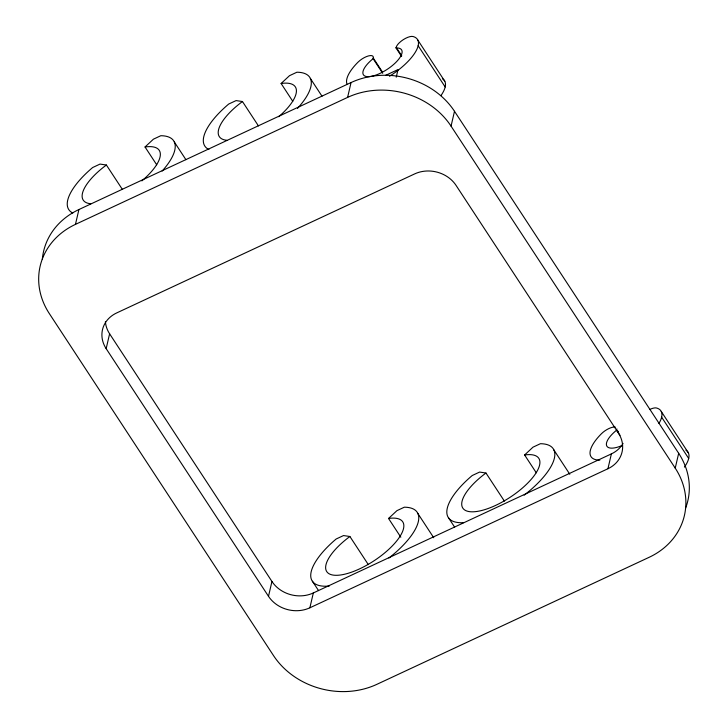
<?xml version="1.0" encoding="UTF-8"?>
<svg xmlns="http://www.w3.org/2000/svg" width="728" height="728" viewBox="0 0 728 728"><rect width="100%" height="100%" fill="white"/><g stroke="black" fill="none" stroke-linecap="round" stroke-linejoin="round"><path stroke-width="1.09" d="M678.678 453.289L675.229 468.131A75.94 65.702 13.1 0 1 649.085 557.33L376.949 684.302A75.94 65.702 13.1 0 1 273.501 655.573L49.322 313.568A75.94 65.702 13.1 0 1 75.466 224.37L78.915 209.537L351.051 82.555A75.94 65.702 13.1 0 1 454.5 111.293L678.678 453.289A75.94 65.702 13.1 0 1 685.585 508.135M106.161 348.648A30.376 26.281 13.1 0 1 116.617 312.967L414.669 173.901A30.376 26.281 13.1 0 1 456.056 185.394L618.39 433.051A30.376 26.281 13.1 0 1 607.935 468.732L309.873 607.798A30.376 26.281 13.1 0 1 268.495 596.305L106.161 348.648L109.61 333.815A30.376 26.281 13.1 0 1 105.405 321.63M75.466 224.37L347.602 97.397L351.051 82.555M389.471 76.276A41.769 15.516 -33.2 0 0 413.049 36.518A10.629 3.949 -33.2 0 0 403.348 39.621A10.629 3.949 -33.2 0 0 396.196 47.32L396.041 47.984A22.786 8.463 -33.2 0 1 395.195 63.036A22.786 8.463 -33.2 0 1 366.321 76.504A22.786 8.463 -33.2 0 1 373.118 58.677L373.273 58.022A10.629 3.949 -33.2 0 0 368.395 55.938A10.629 3.949 -33.2 0 0 357.958 62.226A41.769 15.516 -33.2 0 0 346.919 83.92M268.495 596.305L271.944 581.463L109.61 333.815M396.25 77.168L398.025 69.57L385.704 75.312M309.873 607.798L313.331 592.956L611.384 453.89A30.376 26.281 13.1 0 0 623.05 443.425M675.229 468.131L451.051 126.126L454.5 111.293M621.667 445.7A22.786 8.463 -33.2 0 1 606.57 445.509A22.786 8.463 -33.2 0 1 616.625 430.157L616.78 429.502A10.629 3.949 -33.2 0 0 616.853 428.892M607.935 468.732L611.384 453.89M141.86 180.881A45.409 16.871 -33.2 0 0 145.036 146.992L153.435 139.166L160.815 135.717A62.699 23.296 -33.2 0 1 162.117 171.098M278.724 116.717A45.409 16.871 -33.2 0 0 281.108 83.502L289.507 75.676L296.887 72.227A62.699 23.296 -33.2 0 1 297.479 108.399M329.247 586.031A62.699 23.296 -33.2 0 1 336.154 539.002L343.534 535.562L349.895 536.5A45.409 16.871 -33.2 0 0 331.74 574.811A45.409 16.871 -33.2 0 0 391.118 547.11A45.409 16.871 -33.2 0 0 388.543 518.472L396.942 510.647L404.322 507.198A62.699 23.296 -33.2 0 1 388.925 558.012M463.463 522.677A62.699 23.296 -33.2 0 1 472.226 475.52L479.606 472.072L485.967 473.018A45.409 16.871 -33.2 0 0 467.813 511.32A45.409 16.871 -33.2 0 0 527.19 483.62A45.409 16.871 -33.2 0 0 524.615 454.982L533.014 447.156L540.394 443.716A62.699 23.296 -33.2 0 1 524.151 495.186M258.431 125.898L242.46 101.538L236.1 100.591L228.719 104.031A62.699 23.296 -33.2 0 0 208.872 149.513M122.359 189.389L106.388 165.019L100.036 164.082L92.656 167.522A62.699 23.296 -33.2 0 0 72.8 213.004M417.745 39.976L444.799 81.254M661.242 411.457L688.306 452.734M418.127 45.691L445.181 86.969M661.634 417.171L688.688 458.449M396.196 47.32L401.729 55.765M396.041 47.984L401.574 56.429M373.273 58.022L382.5 72.09M617.39 430.439L618.618 432.314M373.118 58.677L382.701 73.3M616.625 430.157L620.001 435.317M310.328 78.406L322.004 96.205M553.835 449.886L569.806 474.246M281.108 83.502L292.774 101.31M524.615 454.982L536.281 472.79M485.967 473.018L504.395 501.128M448.475 517.745L454.618 527.118M174.265 141.887L185.931 159.696M417.772 513.367L433.733 537.737M145.036 146.992L156.711 164.792M388.543 518.472L400.828 537.209M349.895 536.5L368.322 564.619M312.412 581.235L318.555 590.608M442.387 78.742A41.769 15.516 -33.2 0 1 440.931 95.641M90.8 203.758A45.409 16.871 -33.2 0 1 106.388 165.019M226.872 140.267A45.409 16.871 -33.2 0 1 242.46 101.538M658.949 423.432A41.769 15.516 -33.2 0 0 656.556 408.008A10.629 3.949 -33.2 0 0 650.031 409.354M599.845 460.123A41.769 15.516 -33.2 0 1 601.465 433.706A10.629 3.949 -33.2 0 1 615.369 427.136M685.894 450.223A41.769 15.516 -33.2 0 1 684.438 467.121M347.602 97.397A75.94 65.702 13.1 0 1 451.051 126.126M42.333 259.286A75.94 65.702 13.1 0 1 78.915 209.537M313.331 592.956A30.376 26.281 13.1 0 1 271.944 581.463"/></g></svg>
